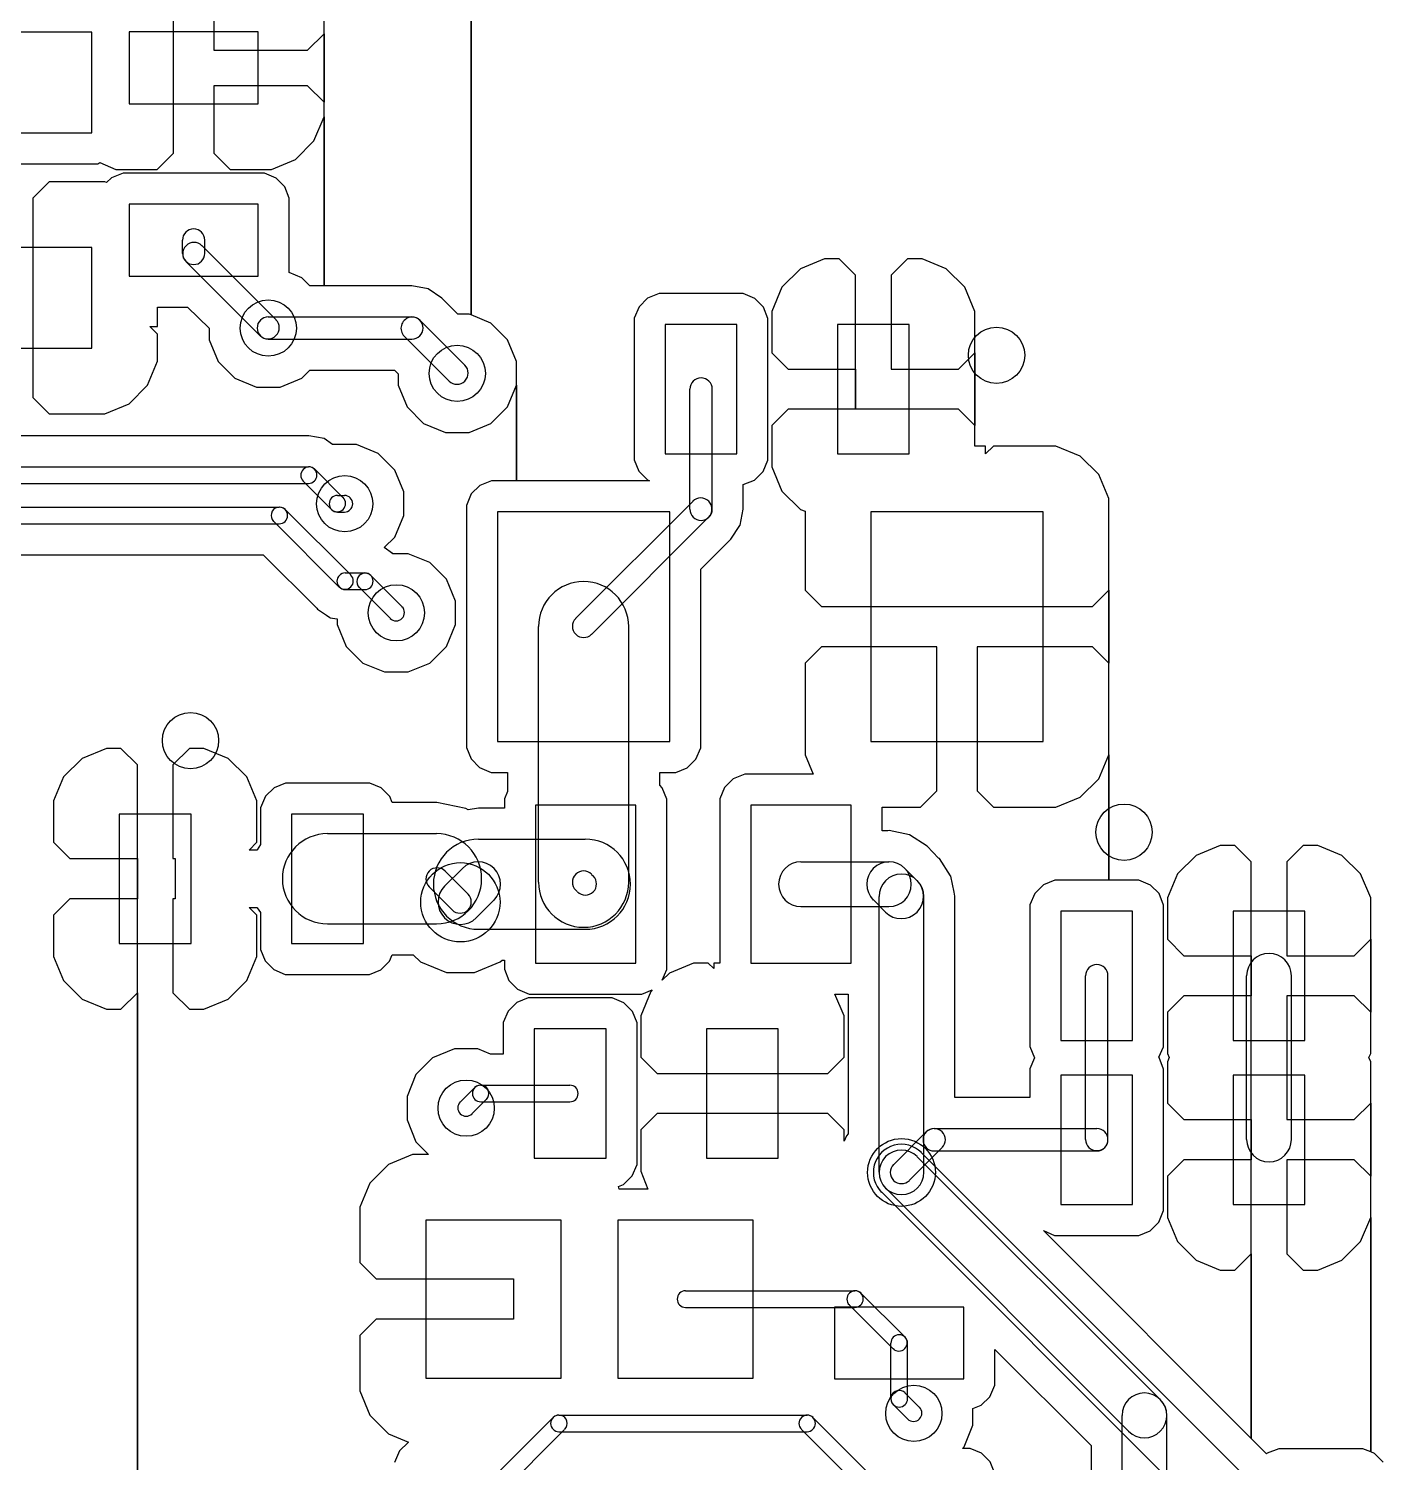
# Model space of a CAD drawing. Extents: x 32880 to 68030, y 27285 to 49782.
# Drawn here: x 56280 to 60990, y 35668 to 40662 of the extents above; entities that cross this region are included whole.
import ezdxf

# ---------------------------------------------------------------- set-up
doc = ezdxf.new("R2010")
doc.units = 0
doc.layers.add('BLACK', color=1, linetype='CONTINUOUS')

msp = doc.modelspace()

# ---------------------------------------------------------------- linework, layer by layer
at = {"layer": 'BLACK'}
for p, q in [((57820, 39665), (57820, 41448)), ((57820, 41448), (57820, 39665)), ((57820, 39665), (57820, 41448)), ((57820, 41448), (57820, 39665)), ((56784, 40625), (56784, 40822)), ((56784, 40625), (56784, 40822)), ((56924, 40822), (56924, 40587)), ((56924, 40822), (56924, 40587)), ((57308, 40644), (57308, 40695)), ((57308, 40644), (57308, 40695)), ((56499, 40649), (55949, 40649)), ((56499, 40299), (56499, 40649)), ((57079, 40650), (56629, 40650)), ((56629, 40650), (56629, 40400)), ((57079, 40400), (57079, 40650)), ((57251, 40587), (57308, 40644)), ((57251, 40587), (57308, 40644)), ((57308, 40406), (57308, 40644)), ((57308, 40644), (57308, 40406)), ((57308, 40406), (57308, 40644)), ((57308, 40644), (57308, 40406)), ((56784, 40587), (56784, 40625)), ((56784, 40587), (56784, 40625)), ((56784, 40463), (56784, 40587)), ((56784, 40463), (56784, 40587)), ((56924, 40587), (57251, 40587)), ((56924, 40587), (57251, 40587)), ((56784, 40425), (56784, 40463)), ((56784, 40425), (56784, 40463)), ((57251, 40463), (56924, 40463)), ((56924, 40463), (56924, 40228)), ((57251, 40463), (56924, 40463)), ((56924, 40463), (56924, 40228)), ((57308, 40406), (57251, 40463)), ((57308, 40406), (57251, 40463)), ((56629, 40400), (57079, 40400)), ((56784, 40228), (56784, 40425)), ((56784, 40228), (56784, 40425)), ((57308, 40355), (57308, 40406)), ((57308, 40355), (57308, 40406)), ((57273, 40271), (57308, 40355)), ((57273, 40271), (57308, 40355)), ((57308, 39766), (57308, 40355)), ((57308, 40355), (57308, 39766)), ((57308, 39766), (57308, 40355)), ((57308, 40355), (57308, 39766)), ((55949, 40299), (56499, 40299)), ((57209, 40206), (57273, 40271)), ((57209, 40206), (57273, 40271)), ((56520, 40191), (56527, 40195)), ((56520, 40191), (56527, 40195)), ((56527, 40195), (56583, 40171)), ((56527, 40195), (56583, 40171)), ((56727, 40171), (56784, 40228)), ((56727, 40171), (56784, 40228)), ((56924, 40228), (56981, 40171)), ((56924, 40228), (56981, 40171)), ((57125, 40171), (57209, 40206)), ((57125, 40171), (57209, 40206)), ((55970, 40191), (56520, 40191)), ((55970, 40191), (56520, 40191)), ((56608, 40158), (56568, 40142)), ((56608, 40158), (56568, 40142)), ((56583, 40171), (56674, 40171)), ((56583, 40171), (56674, 40171)), ((56784, 40158), (56608, 40158)), ((56784, 40158), (56608, 40158)), ((56674, 40171), (56727, 40171)), ((56674, 40171), (56727, 40171)), ((57058, 40158), (56784, 40158)), ((57058, 40158), (56784, 40158)), ((56981, 40171), (57034, 40171)), ((56981, 40171), (57034, 40171)), ((57034, 40171), (57125, 40171)), ((57034, 40171), (57125, 40171)), ((57101, 40158), (57058, 40158)), ((57101, 40158), (57058, 40158)), ((57141, 40141), (57101, 40158)), ((57141, 40141), (57101, 40158)), ((56351, 40128), (56294, 40071)), ((56351, 40128), (56294, 40071)), ((56454, 40128), (56351, 40128)), ((56454, 40128), (56351, 40128)), ((56545, 40128), (56454, 40128)), ((56545, 40128), (56454, 40128)), ((56551, 40126), (56545, 40128)), ((56551, 40126), (56545, 40128)), ((56568, 40142), (56551, 40126)), ((56568, 40142), (56551, 40126)), ((57171, 40111), (57141, 40141)), ((57171, 40111), (57141, 40141)), ((57187, 40071), (57171, 40111)), ((57187, 40071), (57171, 40111)), ((56294, 40071), (56294, 39824)), ((56294, 40071), (56294, 39824)), ((57079, 40050), (56629, 40050)), ((56629, 40050), (56629, 39800)), ((57079, 39800), (57079, 40050)), ((57187, 39821), (57187, 40071)), ((57187, 39821), (57187, 40071)), ((56499, 39899), (55949, 39899)), ((56499, 39549), (56499, 39899)), ((56815, 39879), (56815, 39925)), ((56882, 39906), (57141, 39647)), ((56893, 39879), (56893, 39925)), ((56827, 39851), (57086, 39592)), ((59051, 39860), (58967, 39825)), ((59051, 39860), (58967, 39825)), ((59102, 39860), (59051, 39860)), ((59102, 39860), (59051, 39860)), ((59159, 39803), (59102, 39860)), ((59159, 39803), (59102, 39860)), ((59340, 39860), (59283, 39803)), ((59340, 39860), (59283, 39803)), ((59391, 39860), (59340, 39860)), ((59391, 39860), (59340, 39860)), ((59475, 39825), (59391, 39860)), ((59475, 39825), (59391, 39860)), ((56294, 39824), (56294, 39794)), ((56294, 39824), (56294, 39794)), ((56629, 39800), (57079, 39800)), ((57187, 39812), (57187, 39821)), ((57187, 39812), (57187, 39821)), ((57231, 39794), (57187, 39812)), ((57231, 39794), (57187, 39812)), ((58967, 39825), (58902, 39761)), ((58967, 39825), (58902, 39761)), ((59159, 39476), (59159, 39803)), ((59159, 39476), (59159, 39803)), ((59283, 39803), (59283, 39476)), ((59283, 39803), (59283, 39476)), ((59540, 39761), (59475, 39825)), ((59540, 39761), (59475, 39825)), ((56294, 39794), (56294, 39654)), ((56294, 39794), (56294, 39654)), ((57259, 39766), (57231, 39794)), ((57259, 39766), (57231, 39794)), ((57308, 39766), (57259, 39766)), ((57308, 39766), (57259, 39766)), ((57614, 39766), (57308, 39766)), ((57614, 39766), (57308, 39766)), ((57671, 39755), (57614, 39766)), ((57671, 39755), (57614, 39766)), ((57718, 39723), (57671, 39755)), ((57718, 39723), (57671, 39755)), ((58902, 39761), (58867, 39677)), ((58902, 39761), (58867, 39677)), ((59575, 39677), (59540, 39761)), ((59575, 39677), (59540, 39761)), ((57774, 39667), (57718, 39723)), ((57774, 39667), (57718, 39723)), ((58435, 39723), (58405, 39693)), ((58435, 39723), (58405, 39693)), ((58475, 39739), (58435, 39723)), ((58475, 39739), (58435, 39723)), ((58725, 39739), (58475, 39739)), ((58725, 39739), (58475, 39739)), ((58768, 39739), (58725, 39739)), ((58768, 39739), (58725, 39739)), ((58808, 39722), (58768, 39739)), ((58808, 39722), (58768, 39739)), ((58838, 39692), (58808, 39722)), ((58838, 39692), (58808, 39722)), ((56294, 39654), (56294, 39624)), ((56294, 39654), (56294, 39624)), ((56728, 39624), (56728, 39692)), ((56728, 39692), (56833, 39692)), ((56728, 39624), (56728, 39692)), ((56728, 39692), (56833, 39692)), ((56833, 39692), (56908, 39618)), ((56833, 39692), (56908, 39618)), ((57114, 39658), (57614, 39658)), ((57799, 39489), (57642, 39646)), ((57813, 39667), (57774, 39667)), ((57813, 39667), (57774, 39667)), ((57820, 39665), (57813, 39667)), ((57820, 39665), (57813, 39667)), ((57889, 39636), (57820, 39665)), ((57889, 39636), (57820, 39665)), ((58405, 39693), (58388, 39653)), ((58405, 39693), (58388, 39653)), ((58388, 39653), (58388, 39610)), ((58388, 39653), (58388, 39610)), ((58854, 39652), (58838, 39692)), ((58854, 39652), (58838, 39692)), ((58854, 39202), (58854, 39652)), ((58854, 39202), (58854, 39652)), ((58867, 39677), (58867, 39586)), ((58867, 39677), (58867, 39586)), ((59575, 39586), (59575, 39677)), ((59575, 39586), (59575, 39677)), ((56294, 39624), (56294, 39377)), ((56294, 39624), (56294, 39377)), ((56728, 39597), (56701, 39624)), ((56701, 39624), (56728, 39624)), ((56728, 39597), (56701, 39624)), ((56701, 39624), (56728, 39624)), ((56728, 39504), (56728, 39597)), ((56728, 39504), (56728, 39597)), ((56908, 39618), (56908, 39578)), ((56908, 39618), (56908, 39578)), ((57947, 39578), (57889, 39636)), ((57947, 39578), (57889, 39636)), ((58388, 39610), (58388, 39160)), ((58388, 39610), (58388, 39160)), ((58496, 39631), (58496, 39181)), ((58746, 39631), (58496, 39631)), ((58746, 39181), (58746, 39631)), ((59096, 39631), (59096, 39181)), ((59346, 39631), (59096, 39631)), ((59346, 39181), (59346, 39631)), ((55949, 39549), (56499, 39549)), ((56908, 39578), (56939, 39502)), ((56908, 39578), (56939, 39502)), ((57114, 39580), (57614, 39580)), ((57744, 39434), (57587, 39591)), ((57978, 39502), (57947, 39578)), ((57978, 39502), (57947, 39578)), ((58867, 39586), (58867, 39533)), ((58867, 39586), (58867, 39533)), ((59575, 39533), (59575, 39586)), ((59575, 39533), (59575, 39586)), ((56693, 39420), (56728, 39504)), ((56693, 39420), (56728, 39504)), ((56939, 39502), (56997, 39444)), ((56939, 39502), (56997, 39444)), ((57978, 39420), (57978, 39502)), ((57978, 39420), (57978, 39502)), ((58867, 39533), (58924, 39476)), ((58867, 39533), (58924, 39476)), ((59518, 39476), (59575, 39533)), ((59518, 39476), (59575, 39533)), ((59575, 39279), (59575, 39533)), ((59575, 39533), (59575, 39279)), ((59575, 39279), (59575, 39533)), ((59575, 39533), (59575, 39279)), ((57231, 39444), (57259, 39472)), ((57231, 39444), (57259, 39472)), ((57259, 39472), (57553, 39472)), ((57259, 39472), (57553, 39472)), ((57553, 39472), (57566, 39459)), ((57553, 39472), (57566, 39459)), ((57566, 39459), (57566, 39420)), ((57566, 39459), (57566, 39420)), ((58924, 39476), (59159, 39476)), ((58924, 39476), (59159, 39476)), ((59159, 39336), (59159, 39476)), ((59159, 39476), (59159, 39336)), ((59159, 39336), (59159, 39476)), ((59159, 39476), (59159, 39336)), ((59283, 39476), (59518, 39476)), ((59283, 39476), (59518, 39476)), ((56629, 39355), (56693, 39420)), ((56629, 39355), (56693, 39420)), ((56997, 39444), (57073, 39413)), ((56997, 39444), (57073, 39413)), ((57073, 39413), (57155, 39413)), ((57073, 39413), (57155, 39413)), ((57155, 39413), (57231, 39444)), ((57155, 39413), (57231, 39444)), ((57566, 39420), (57597, 39344)), ((57566, 39420), (57597, 39344)), ((57947, 39344), (57978, 39420)), ((57947, 39344), (57978, 39420)), ((57978, 39087), (57978, 39420)), ((57978, 39420), (57978, 39087)), ((57978, 39087), (57978, 39420)), ((57978, 39420), (57978, 39087)), ((58582, 38988), (58582, 39406)), ((58660, 38988), (58660, 39406)), ((56294, 39377), (56351, 39320)), ((56294, 39377), (56351, 39320)), ((56545, 39320), (56629, 39355)), ((56545, 39320), (56629, 39355)), ((56351, 39320), (56454, 39320)), ((56351, 39320), (56454, 39320)), ((56454, 39320), (56545, 39320)), ((56454, 39320), (56545, 39320)), ((57597, 39344), (57655, 39286)), ((57597, 39344), (57655, 39286)), ((57889, 39286), (57947, 39344)), ((57889, 39286), (57947, 39344)), ((58924, 39336), (58867, 39279)), ((58924, 39336), (58867, 39279)), ((59121, 39336), (58924, 39336)), ((59121, 39336), (58924, 39336)), ((59159, 39336), (59121, 39336)), ((59159, 39336), (59121, 39336)), ((59283, 39336), (59159, 39336)), ((59283, 39336), (59159, 39336)), ((59321, 39336), (59283, 39336)), ((59321, 39336), (59283, 39336)), ((59518, 39336), (59321, 39336)), ((59518, 39336), (59321, 39336)), ((59575, 39279), (59518, 39336)), ((59575, 39279), (59518, 39336)), ((57655, 39286), (57731, 39255)), ((57655, 39286), (57731, 39255)), ((57731, 39255), (57813, 39255)), ((57731, 39255), (57813, 39255)), ((57813, 39255), (57889, 39286)), ((57813, 39255), (57889, 39286)), ((58867, 39279), (58867, 39226)), ((58867, 39279), (58867, 39226)), ((59575, 39226), (59575, 39279)), ((59575, 39226), (59575, 39279)), ((56728, 39244), (55730, 39244)), ((56728, 39244), (55730, 39244)), ((57255, 39244), (56728, 39244)), ((57255, 39244), (56728, 39244)), ((57308, 39234), (57255, 39244)), ((57308, 39234), (57255, 39244)), ((57338, 39213), (57308, 39234)), ((57338, 39213), (57308, 39234)), ((57339, 39213), (57338, 39213)), ((57339, 39213), (57338, 39213)), ((57421, 39213), (57339, 39213)), ((57421, 39213), (57339, 39213)), ((57497, 39182), (57421, 39213)), ((57497, 39182), (57421, 39213)), ((58854, 39159), (58854, 39202)), ((58854, 39159), (58854, 39202)), ((58867, 39226), (58867, 39135)), ((58867, 39226), (58867, 39135)), ((59575, 39208), (59575, 39226)), ((59575, 39208), (59575, 39226)), ((59612, 39208), (59575, 39208)), ((59612, 39208), (59575, 39208)), ((59639, 39208), (59612, 39181)), ((59612, 39181), (59612, 39208)), ((59639, 39208), (59612, 39181)), ((59612, 39181), (59612, 39208)), ((59857, 39208), (59639, 39208)), ((59857, 39208), (59639, 39208)), ((59941, 39173), (59857, 39208)), ((59941, 39173), (59857, 39208)), ((57555, 39124), (57497, 39182)), ((57555, 39124), (57497, 39182)), ((58388, 39160), (58404, 39120)), ((58388, 39160), (58404, 39120)), ((58496, 39181), (58746, 39181)), ((58837, 39119), (58854, 39159)), ((58837, 39119), (58854, 39159)), ((59096, 39181), (59346, 39181)), ((60006, 39109), (59941, 39173)), ((60006, 39109), (59941, 39173)), ((55730, 39136), (57254, 39136)), ((57276, 39127), (57375, 39028)), ((57586, 39048), (57555, 39124)), ((57586, 39048), (57555, 39124)), ((58404, 39120), (58434, 39090)), ((58404, 39120), (58434, 39090)), ((58807, 39089), (58837, 39119)), ((58807, 39089), (58837, 39119)), ((58867, 39135), (58902, 39051)), ((58867, 39135), (58902, 39051)), ((60041, 39025), (60006, 39109)), ((60041, 39025), (60006, 39109)), ((55730, 39078), (57254, 39078)), ((57235, 39086), (57334, 38987)), ((57586, 38966), (57586, 39048)), ((57586, 38966), (57586, 39048)), ((57851, 39071), (57821, 39041)), ((57851, 39071), (57821, 39041)), ((57891, 39087), (57851, 39071)), ((57891, 39087), (57851, 39071)), ((57978, 39087), (57891, 39087)), ((57978, 39087), (57891, 39087)), ((58441, 39087), (57978, 39087)), ((58441, 39087), (57978, 39087)), ((58434, 39090), (58441, 39087)), ((58434, 39090), (58441, 39087)), ((58768, 39074), (58807, 39089)), ((58768, 39074), (58807, 39089)), ((58768, 38988), (58768, 39074)), ((58768, 38988), (58768, 39074)), ((58902, 39051), (58967, 38987)), ((58902, 39051), (58967, 38987)), ((57355, 39036), (57379, 39036)), ((57821, 39041), (57804, 39001)), ((57821, 39041), (57804, 39001)), ((57804, 39001), (57804, 38958)), ((57804, 39001), (57804, 38958)), ((58593, 39016), (58184, 38607)), ((60041, 38934), (60041, 39025)), ((60041, 38934), (60041, 39025)), ((55800, 38995), (57152, 38995)), ((57401, 38759), (57174, 38986)), ((57355, 38978), (57379, 38978)), ((57555, 38890), (57586, 38966)), ((57555, 38890), (57586, 38966)), ((57804, 38958), (57804, 38158)), ((57804, 38958), (57804, 38158)), ((57912, 38979), (57912, 38179)), ((58512, 38979), (57912, 38979)), ((58648, 38961), (58239, 38552)), ((58512, 38179), (58512, 38979)), ((58757, 38932), (58768, 38988)), ((58757, 38932), (58768, 38988)), ((58967, 38987), (58983, 38981)), ((58967, 38987), (58983, 38981)), ((58983, 38981), (58983, 38934)), ((58983, 38981), (58983, 38934)), ((59212, 38979), (59212, 38179)), ((59812, 38979), (59212, 38979)), ((59812, 38179), (59812, 38979)), ((55800, 38937), (57152, 38937)), ((57360, 38718), (57133, 38945)), ((58725, 38884), (58756, 38931)), ((58725, 38884), (58756, 38931)), ((58756, 38931), (58757, 38932)), ((58756, 38931), (58757, 38932)), ((58983, 38934), (58983, 38706)), ((58983, 38934), (58983, 38706)), ((60041, 38706), (60041, 38934)), ((60041, 38706), (60041, 38934)), ((57518, 38854), (57555, 38890)), ((57518, 38854), (57555, 38890)), ((57547, 38834), (57518, 38854)), ((57547, 38834), (57518, 38854)), ((58620, 38779), (58725, 38884)), ((58620, 38779), (58725, 38884)), ((55857, 38829), (57096, 38829)), ((55857, 38829), (57096, 38829)), ((57096, 38829), (57283, 38643)), ((57096, 38829), (57283, 38643)), ((57547, 38833), (57547, 38834)), ((57547, 38833), (57547, 38834)), ((57601, 38833), (57547, 38833)), ((57601, 38833), (57547, 38833)), ((57677, 38802), (57601, 38833)), ((57677, 38802), (57601, 38833)), ((57735, 38744), (57677, 38802)), ((57735, 38744), (57677, 38802)), ((57382, 38766), (57450, 38766)), ((57580, 38648), (57471, 38757)), ((58620, 38200), (58620, 38779)), ((58620, 38200), (58620, 38779)), ((57382, 38708), (57450, 38708)), ((57539, 38607), (57430, 38716)), ((57766, 38668), (57735, 38744)), ((57766, 38668), (57735, 38744)), ((58983, 38706), (59040, 38649)), ((58983, 38706), (59040, 38649)), ((59984, 38649), (60041, 38706)), ((59984, 38649), (60041, 38706)), ((60041, 38452), (60041, 38706)), ((60041, 38706), (60041, 38452)), ((60041, 38452), (60041, 38706)), ((60041, 38706), (60041, 38452)), ((57766, 38586), (57766, 38668)), ((57766, 38586), (57766, 38668)), ((59040, 38649), (59412, 38649)), ((59040, 38649), (59412, 38649)), ((59412, 38649), (59442, 38649)), ((59412, 38649), (59442, 38649)), ((59442, 38649), (59575, 38649)), ((59442, 38649), (59575, 38649)), ((59575, 38649), (59582, 38649)), ((59575, 38649), (59582, 38649)), ((59582, 38649), (59612, 38649)), ((59582, 38649), (59612, 38649)), ((59612, 38649), (59984, 38649)), ((59612, 38649), (59984, 38649)), ((57283, 38643), (57285, 38640)), ((57283, 38643), (57285, 38640)), ((57285, 38640), (57317, 38619)), ((57285, 38640), (57317, 38619)), ((57317, 38619), (57328, 38611)), ((57317, 38619), (57328, 38611)), ((57328, 38611), (57330, 38610)), ((57328, 38611), (57330, 38610)), ((57330, 38610), (57354, 38606)), ((57330, 38610), (57354, 38606)), ((57354, 38606), (57354, 38586)), ((57354, 38606), (57354, 38586)), ((57354, 38586), (57385, 38510)), ((57354, 38586), (57385, 38510)), ((57735, 38510), (57766, 38586)), ((57735, 38510), (57766, 38586)), ((58055, 37689), (58055, 38579)), ((58369, 37689), (58369, 38579)), ((57385, 38510), (57443, 38452)), ((57385, 38510), (57443, 38452)), ((57677, 38452), (57735, 38510)), ((57677, 38452), (57735, 38510)), ((59040, 38509), (58983, 38452)), ((59040, 38509), (58983, 38452)), ((59442, 38509), (59040, 38509)), ((59442, 38509), (59040, 38509)), ((59442, 38007), (59442, 38509)), ((59442, 38007), (59442, 38509)), ((59984, 38509), (59582, 38509)), ((59582, 38509), (59582, 38007)), ((59984, 38509), (59582, 38509)), ((59582, 38509), (59582, 38007)), ((60041, 38452), (59984, 38509)), ((60041, 38452), (59984, 38509)), ((57443, 38452), (57519, 38421)), ((57443, 38452), (57519, 38421)), ((57601, 38421), (57677, 38452)), ((57601, 38421), (57677, 38452)), ((58983, 38452), (58983, 38224)), ((58983, 38452), (58983, 38224)), ((60041, 38224), (60041, 38452)), ((60041, 38224), (60041, 38452)), ((57519, 38421), (57601, 38421)), ((57519, 38421), (57601, 38421)), ((58620, 38157), (58620, 38200)), ((58620, 38157), (58620, 38200)), ((58983, 38224), (58983, 38133)), ((58983, 38224), (58983, 38133)), ((60041, 38133), (60041, 38224)), ((60041, 38133), (60041, 38224)), ((56550, 38155), (56466, 38120)), ((56550, 38155), (56466, 38120)), ((56601, 38155), (56550, 38155)), ((56601, 38155), (56550, 38155)), ((56658, 38098), (56601, 38155)), ((56658, 38098), (56601, 38155)), ((56839, 38155), (56782, 38098)), ((56839, 38155), (56782, 38098)), ((56890, 38155), (56839, 38155)), ((56890, 38155), (56839, 38155)), ((56974, 38120), (56890, 38155)), ((56974, 38120), (56890, 38155)), ((57804, 38158), (57820, 38118)), ((57804, 38158), (57820, 38118)), ((57912, 38179), (58512, 38179)), ((58603, 38117), (58620, 38157)), ((58603, 38117), (58620, 38157)), ((59212, 38179), (59812, 38179)), ((56466, 38120), (56401, 38056)), ((56466, 38120), (56401, 38056)), ((56658, 37771), (56658, 38098)), ((56658, 37771), (56658, 38098)), ((56782, 38098), (56782, 37771)), ((56782, 38098), (56782, 37771)), ((57039, 38056), (56974, 38120)), ((57039, 38056), (56974, 38120)), ((57820, 38118), (57850, 38088)), ((57820, 38118), (57850, 38088)), ((58573, 38087), (58603, 38117)), ((58573, 38087), (58603, 38117)), ((58983, 38133), (59011, 38065)), ((58983, 38133), (59011, 38065)), ((60006, 38049), (60041, 38133)), ((60006, 38049), (60041, 38133)), ((60041, 37696), (60041, 38133)), ((60041, 38133), (60041, 37696)), ((60041, 37696), (60041, 38133)), ((60041, 38133), (60041, 37696)), ((56401, 38056), (56366, 37972)), ((56401, 38056), (56366, 37972)), ((57074, 37972), (57039, 38056)), ((57074, 37972), (57039, 38056)), ((57850, 38088), (57890, 38071)), ((57850, 38088), (57890, 38071)), ((57890, 38071), (57933, 38071)), ((57890, 38071), (57933, 38071)), ((57933, 38071), (57947, 38071)), ((57933, 38071), (57947, 38071)), ((57947, 38071), (57947, 38005)), ((57947, 38071), (57947, 38005)), ((58477, 38027), (58477, 38071)), ((58477, 38071), (58533, 38071)), ((58477, 38027), (58477, 38071)), ((58477, 38071), (58533, 38071)), ((58533, 38071), (58573, 38087)), ((58533, 38071), (58573, 38087)), ((58733, 38049), (58703, 38019)), ((58733, 38049), (58703, 38019)), ((58773, 38065), (58733, 38049)), ((58773, 38065), (58733, 38049)), ((59011, 38065), (58773, 38065)), ((59011, 38065), (58773, 38065)), ((59941, 37985), (60006, 38049)), ((59941, 37985), (60006, 38049)), ((57134, 38018), (57104, 37988)), ((57134, 38018), (57104, 37988)), ((57174, 38034), (57134, 38018)), ((57174, 38034), (57134, 38018)), ((57424, 38034), (57174, 38034)), ((57424, 38034), (57174, 38034)), ((57467, 38034), (57424, 38034)), ((57467, 38034), (57424, 38034)), ((57507, 38017), (57467, 38034)), ((57507, 38017), (57467, 38034)), ((57537, 37987), (57507, 38017)), ((57537, 37987), (57507, 38017)), ((57947, 38005), (57936, 37979)), ((57947, 38005), (57936, 37979)), ((58486, 38018), (58477, 38027)), ((58486, 38018), (58477, 38027)), ((58502, 37978), (58486, 38018)), ((58502, 37978), (58486, 38018)), ((58703, 38019), (58686, 37979)), ((58703, 38019), (58686, 37979)), ((59385, 37950), (59442, 38007)), ((59385, 37950), (59442, 38007)), ((59582, 38007), (59639, 37950)), ((59582, 38007), (59639, 37950)), ((56366, 37972), (56366, 37881)), ((56366, 37972), (56366, 37881)), ((57074, 37881), (57074, 37972)), ((57074, 37881), (57074, 37972)), ((57104, 37988), (57087, 37948)), ((57104, 37988), (57087, 37948)), ((57087, 37948), (57087, 37905)), ((57087, 37948), (57087, 37905)), ((57545, 37966), (57537, 37987)), ((57545, 37966), (57537, 37987)), ((57701, 37966), (57545, 37966)), ((57701, 37966), (57545, 37966)), ((57802, 37946), (57701, 37966)), ((57802, 37946), (57701, 37966)), ((57846, 37947), (57810, 37941)), ((57846, 37947), (57810, 37941)), ((57936, 37947), (57846, 37947)), ((57936, 37947), (57846, 37947)), ((57936, 37979), (57936, 37947)), ((57936, 37979), (57936, 37947)), ((58044, 37957), (58044, 37407)), ((58394, 37957), (58044, 37957)), ((58394, 37407), (58394, 37957)), ((58502, 37428), (58502, 37978)), ((58502, 37428), (58502, 37978)), ((58686, 37979), (58686, 37936)), ((58686, 37979), (58686, 37936)), ((58794, 37957), (58794, 37407)), ((59144, 37957), (58794, 37957)), ((59144, 37407), (59144, 37957)), ((59252, 37868), (59252, 37950)), ((59252, 37950), (59385, 37950)), ((59252, 37868), (59252, 37950)), ((59252, 37950), (59385, 37950)), ((59639, 37950), (59857, 37950)), ((59639, 37950), (59857, 37950)), ((59857, 37950), (59941, 37985)), ((59857, 37950), (59941, 37985)), ((56845, 37926), (56595, 37926)), ((56595, 37926), (56595, 37476)), ((56845, 37476), (56845, 37926)), ((57087, 37905), (57087, 37820)), ((57087, 37905), (57087, 37820)), ((57445, 37926), (57195, 37926)), ((57195, 37926), (57195, 37476)), ((57445, 37476), (57445, 37926)), ((57810, 37941), (57802, 37946)), ((57810, 37941), (57802, 37946)), ((58686, 37936), (58686, 37407)), ((58686, 37936), (58686, 37407)), ((56366, 37881), (56366, 37828)), ((56366, 37881), (56366, 37828)), ((57074, 37828), (57074, 37881)), ((57074, 37828), (57074, 37881)), ((57320, 37858), (57700, 37858)), ((59271, 37868), (59252, 37868)), ((59271, 37868), (59252, 37868)), ((59276, 37869), (59271, 37868)), ((59276, 37869), (59271, 37868)), ((59347, 37854), (59276, 37869)), ((59347, 37854), (59276, 37869)), ((59408, 37814), (59347, 37854)), ((59408, 37814), (59347, 37854)), ((56366, 37828), (56423, 37771)), ((56366, 37828), (56423, 37771)), ((57047, 37801), (57074, 37828)), ((57047, 37801), (57074, 37828)), ((57074, 37801), (57047, 37801)), ((57074, 37801), (57047, 37801)), ((57075, 37802), (57074, 37801)), ((57075, 37802), (57074, 37801)), ((57087, 37820), (57075, 37802)), ((57087, 37820), (57075, 37802)), ((57846, 37839), (58218, 37839)), ((59448, 37773), (59408, 37814)), ((59448, 37773), (59408, 37814)), ((60429, 37817), (60345, 37782)), ((60429, 37817), (60345, 37782)), ((60480, 37817), (60429, 37817)), ((60480, 37817), (60429, 37817)), ((60537, 37760), (60480, 37817)), ((60537, 37760), (60480, 37817)), ((60718, 37817), (60661, 37760)), ((60718, 37817), (60661, 37760)), ((60769, 37817), (60718, 37817)), ((60769, 37817), (60718, 37817)), ((60853, 37782), (60769, 37817)), ((60853, 37782), (60769, 37817)), ((56423, 37771), (56658, 37771)), ((56423, 37771), (56658, 37771)), ((56658, 37631), (56658, 37771)), ((56658, 37771), (56658, 37631)), ((56658, 37631), (56658, 37771)), ((56658, 37771), (56658, 37631)), ((56782, 37771), (56790, 37771)), ((56782, 37771), (56790, 37771)), ((56790, 37771), (56790, 37631)), ((56790, 37771), (56790, 37631)), ((58969, 37760), (59275, 37760)), ((59451, 37771), (59448, 37773)), ((59451, 37771), (59448, 37773)), ((59490, 37711), (59451, 37771)), ((59490, 37711), (59451, 37771)), ((60345, 37782), (60280, 37718)), ((60345, 37782), (60280, 37718)), ((60537, 37433), (60537, 37760)), ((60537, 37433), (60537, 37760)), ((60661, 37760), (60661, 37433)), ((60661, 37760), (60661, 37433)), ((60918, 37718), (60853, 37782)), ((60918, 37718), (60853, 37782)), ((57790, 37737), (57728, 37675)), ((57729, 37728), (57810, 37647)), ((58240, 37716), (58245, 37711)), ((59331, 37737), (59373, 37695)), ((59491, 37710), (59490, 37711)), ((59491, 37710), (59490, 37711)), ((59502, 37654), (59491, 37710)), ((59502, 37654), (59491, 37710)), ((60280, 37718), (60245, 37634)), ((60280, 37718), (60245, 37634)), ((60953, 37634), (60918, 37718)), ((60953, 37634), (60918, 37718)), ((57674, 37673), (57755, 37592)), ((58185, 37661), (58190, 37656)), ((59505, 37640), (59502, 37654)), ((59505, 37640), (59502, 37654)), ((59783, 37650), (59766, 37610)), ((59783, 37650), (59766, 37610)), ((59813, 37680), (59783, 37650)), ((59813, 37680), (59783, 37650)), ((59853, 37696), (59813, 37680)), ((59853, 37696), (59813, 37680)), ((60041, 37696), (59853, 37696)), ((60041, 37696), (59853, 37696)), ((60103, 37696), (60041, 37696)), ((60103, 37696), (60041, 37696)), ((60146, 37696), (60103, 37696)), ((60146, 37696), (60103, 37696)), ((60186, 37679), (60146, 37696)), ((60186, 37679), (60146, 37696)), ((60216, 37649), (60186, 37679)), ((60216, 37649), (60186, 37679)), ((60232, 37609), (60216, 37649)), ((60232, 37609), (60216, 37649)), ((56423, 37631), (56366, 37574)), ((56423, 37631), (56366, 37574)), ((56658, 37631), (56423, 37631)), ((56658, 37631), (56423, 37631)), ((56658, 37304), (56658, 37631)), ((56658, 37304), (56658, 37631)), ((56790, 37631), (56782, 37631)), ((56782, 37631), (56782, 37304)), ((56790, 37631), (56782, 37631)), ((56782, 37631), (56782, 37304)), ((57074, 37574), (57047, 37601)), ((57047, 37601), (57074, 37601)), ((57074, 37574), (57047, 37601)), ((57047, 37601), (57074, 37601)), ((57074, 37601), (57075, 37600)), ((57074, 37601), (57075, 37600)), ((57075, 37600), (57087, 37583)), ((57075, 37600), (57087, 37583)), ((57900, 37627), (57838, 37565)), ((58969, 37604), (59275, 37604)), ((59221, 37627), (59263, 37585)), ((59241, 36679), (59241, 37639)), ((59397, 36679), (59397, 37639)), ((59505, 37639), (59504, 37640)), ((59504, 37640), (59505, 37640)), ((59505, 37639), (59504, 37640)), ((59504, 37640), (59505, 37640)), ((59505, 36939), (59505, 37639)), ((59505, 36939), (59505, 37639)), ((59766, 37610), (59766, 37567)), ((59766, 37610), (59766, 37567)), ((60232, 37159), (60232, 37609)), ((60232, 37159), (60232, 37609)), ((60245, 37634), (60245, 37543)), ((60245, 37634), (60245, 37543)), ((60953, 37543), (60953, 37634)), ((60953, 37543), (60953, 37634)), ((56366, 37574), (56366, 37521)), ((56366, 37574), (56366, 37521)), ((57074, 37521), (57074, 37574)), ((57074, 37521), (57074, 37574)), ((57087, 37583), (57087, 37455)), ((57087, 37583), (57087, 37455)), ((59766, 37567), (59766, 37117)), ((59766, 37567), (59766, 37117)), ((59874, 37588), (59874, 37138)), ((60124, 37588), (59874, 37588)), ((60124, 37138), (60124, 37588)), ((60474, 37588), (60474, 37138)), ((60724, 37588), (60474, 37588)), ((60724, 37138), (60724, 37588)), ((56366, 37521), (56366, 37430)), ((56366, 37521), (56366, 37430)), ((57074, 37430), (57074, 37521)), ((57074, 37430), (57074, 37521)), ((57320, 37544), (57700, 37544)), ((57846, 37525), (58218, 37525)), ((60245, 37543), (60245, 37490)), ((60245, 37543), (60245, 37490)), ((60953, 37490), (60953, 37543)), ((60953, 37490), (60953, 37543)), ((56595, 37476), (56845, 37476)), ((57087, 37455), (57103, 37415)), ((57087, 37455), (57103, 37415)), ((57195, 37476), (57445, 37476)), ((60245, 37490), (60302, 37433)), ((60245, 37490), (60302, 37433)), ((60896, 37433), (60953, 37490)), ((60896, 37433), (60953, 37490)), ((60953, 37236), (60953, 37490)), ((60953, 37490), (60953, 37236)), ((60953, 37236), (60953, 37490)), ((60953, 37490), (60953, 37236)), ((56366, 37430), (56401, 37346)), ((56366, 37430), (56401, 37346)), ((57039, 37346), (57074, 37430)), ((57039, 37346), (57074, 37430)), ((57103, 37415), (57133, 37385)), ((57103, 37415), (57133, 37385)), ((57506, 37384), (57536, 37414)), ((57506, 37384), (57536, 37414)), ((57536, 37414), (57545, 37436)), ((57536, 37414), (57545, 37436)), ((57545, 37436), (57619, 37436)), ((57545, 37436), (57619, 37436)), ((57619, 37436), (57644, 37411)), ((57619, 37436), (57644, 37411)), ((57644, 37411), (57735, 37374)), ((57644, 37411), (57735, 37374)), ((57832, 37374), (57922, 37411)), ((57832, 37374), (57922, 37411)), ((57922, 37411), (57928, 37417)), ((57922, 37411), (57928, 37417)), ((57928, 37417), (57936, 37417)), ((57928, 37417), (57936, 37417)), ((57936, 37417), (57936, 37386)), ((57936, 37417), (57936, 37386)), ((58044, 37407), (58394, 37407)), ((58502, 37385), (58502, 37428)), ((58502, 37385), (58502, 37428)), ((58595, 37407), (58511, 37372)), ((58595, 37407), (58511, 37372)), ((58646, 37407), (58595, 37407)), ((58646, 37407), (58595, 37407)), ((58665, 37388), (58646, 37407)), ((58665, 37388), (58646, 37407)), ((58686, 37407), (58665, 37407)), ((58665, 37407), (58665, 37388)), ((58686, 37407), (58665, 37407)), ((58665, 37407), (58665, 37388)), ((58794, 37407), (59144, 37407)), ((60302, 37433), (60537, 37433)), ((60302, 37433), (60537, 37433)), ((60537, 37293), (60537, 37433)), ((60537, 37433), (60537, 37293)), ((60537, 37293), (60537, 37433)), ((60537, 37433), (60537, 37293)), ((60661, 37433), (60896, 37433)), ((60661, 37433), (60896, 37433)), ((57133, 37385), (57173, 37368)), ((57133, 37385), (57173, 37368)), ((57173, 37368), (57216, 37368)), ((57173, 37368), (57216, 37368)), ((57216, 37368), (57466, 37368)), ((57216, 37368), (57466, 37368)), ((57466, 37368), (57506, 37384)), ((57466, 37368), (57506, 37384)), ((57735, 37374), (57832, 37374)), ((57735, 37374), (57832, 37374)), ((57936, 37386), (57952, 37346)), ((57936, 37386), (57952, 37346)), ((58486, 37348), (58502, 37385)), ((58486, 37348), (58502, 37385)), ((58511, 37372), (58486, 37348)), ((58511, 37372), (58486, 37348)), ((59960, 36793), (59960, 37363)), ((60038, 36793), (60038, 37363)), ((60521, 36793), (60521, 37363)), ((60677, 36793), (60677, 37363)), ((56401, 37346), (56466, 37282)), ((56401, 37346), (56466, 37282)), ((56601, 37247), (56658, 37304)), ((56601, 37247), (56658, 37304)), ((56658, 32553), (56658, 37304)), ((56658, 37304), (56658, 32553)), ((56658, 32553), (56658, 37304)), ((56658, 37304), (56658, 32553)), ((56782, 37304), (56839, 37247)), ((56782, 37304), (56839, 37247)), ((56974, 37282), (57039, 37346)), ((56974, 37282), (57039, 37346)), ((57952, 37346), (57982, 37316)), ((57952, 37346), (57982, 37316)), ((57982, 37316), (58022, 37299)), ((57982, 37316), (58022, 37299)), ((58022, 37299), (58065, 37299)), ((58022, 37299), (58065, 37299)), ((58065, 37299), (58415, 37299)), ((58065, 37299), (58415, 37299)), ((58446, 37308), (58411, 37224)), ((58446, 37308), (58411, 37224)), ((58415, 37299), (58451, 37314)), ((58415, 37299), (58451, 37314)), ((58451, 37314), (58446, 37308)), ((58451, 37314), (58446, 37308)), ((59119, 37224), (59087, 37299)), ((59087, 37299), (59133, 37299)), ((59119, 37224), (59087, 37299)), ((59087, 37299), (59133, 37299)), ((59133, 37299), (59133, 36812)), ((59133, 37299), (59133, 36812)), ((56466, 37282), (56550, 37247)), ((56466, 37282), (56550, 37247)), ((56890, 37247), (56974, 37282)), ((56890, 37247), (56974, 37282)), ((57979, 37270), (57949, 37240)), ((57979, 37270), (57949, 37240)), ((58019, 37286), (57979, 37270)), ((58019, 37286), (57979, 37270)), ((58269, 37286), (58019, 37286)), ((58269, 37286), (58019, 37286)), ((58312, 37286), (58269, 37286)), ((58312, 37286), (58269, 37286)), ((58352, 37269), (58312, 37286)), ((58352, 37269), (58312, 37286)), ((58382, 37239), (58352, 37269)), ((58382, 37239), (58352, 37269)), ((60302, 37293), (60245, 37236)), ((60302, 37293), (60245, 37236)), ((60537, 37293), (60302, 37293)), ((60537, 37293), (60302, 37293)), ((60537, 37189), (60537, 37293)), ((60537, 37189), (60537, 37293)), ((60896, 37293), (60661, 37293)), ((60661, 37293), (60661, 37189)), ((60896, 37293), (60661, 37293)), ((60661, 37293), (60661, 37189)), ((60953, 37236), (60896, 37293)), ((60953, 37236), (60896, 37293)), ((56550, 37247), (56601, 37247)), ((56550, 37247), (56601, 37247)), ((56839, 37247), (56890, 37247)), ((56839, 37247), (56890, 37247)), ((57949, 37240), (57932, 37200)), ((57949, 37240), (57932, 37200)), ((57932, 37200), (57932, 37157)), ((57932, 37200), (57932, 37157)), ((58398, 37199), (58382, 37239)), ((58398, 37199), (58382, 37239)), ((58398, 36749), (58398, 37199)), ((58398, 36749), (58398, 37199)), ((58411, 37224), (58411, 37133)), ((58411, 37224), (58411, 37133)), ((59119, 37133), (59119, 37224)), ((59119, 37133), (59119, 37224)), ((60245, 37236), (60245, 37183)), ((60245, 37236), (60245, 37183)), ((60953, 37183), (60953, 37236)), ((60953, 37183), (60953, 37236)), ((57932, 37157), (57932, 37090)), ((57932, 37157), (57932, 37090)), ((58290, 37178), (58040, 37178)), ((58040, 37178), (58040, 36728)), ((58290, 36728), (58290, 37178)), ((58890, 37178), (58640, 37178)), ((58640, 37178), (58640, 36728)), ((58890, 36728), (58890, 37178)), ((60232, 37116), (60232, 37159)), ((60232, 37116), (60232, 37159)), ((60245, 37183), (60245, 37092)), ((60245, 37183), (60245, 37092)), ((60537, 36966), (60537, 37189)), ((60537, 36966), (60537, 37189)), ((60661, 37189), (60661, 36966)), ((60661, 37189), (60661, 36966)), ((60953, 37092), (60953, 37183)), ((60953, 37092), (60953, 37183)), ((57762, 37108), (57686, 37077)), ((57762, 37108), (57686, 37077)), ((57844, 37108), (57762, 37108)), ((57844, 37108), (57762, 37108)), ((57888, 37090), (57844, 37108)), ((57888, 37090), (57844, 37108)), ((58411, 37133), (58411, 37080)), ((58411, 37133), (58411, 37080)), ((59119, 37080), (59119, 37133)), ((59119, 37080), (59119, 37133)), ((59766, 37117), (59782, 37077)), ((59766, 37117), (59782, 37077)), ((59874, 37138), (60124, 37138)), ((60215, 37079), (60232, 37116)), ((60215, 37079), (60232, 37116)), ((60474, 37138), (60724, 37138)), ((57686, 37077), (57628, 37019)), ((57686, 37077), (57628, 37019)), ((57932, 37090), (57888, 37090)), ((57932, 37090), (57888, 37090)), ((58411, 37080), (58468, 37023)), ((58411, 37080), (58468, 37023)), ((59062, 37023), (59119, 37080)), ((59062, 37023), (59119, 37080)), ((59782, 37077), (59766, 37039)), ((59782, 37077), (59766, 37039)), ((60216, 37078), (60215, 37079)), ((60216, 37078), (60215, 37079)), ((60232, 37038), (60216, 37078)), ((60232, 37038), (60216, 37078)), ((60245, 37092), (60251, 37078)), ((60245, 37092), (60251, 37078)), ((60251, 37078), (60245, 37063)), ((60251, 37078), (60245, 37063)), ((60245, 37063), (60245, 36972)), ((60245, 37063), (60245, 36972)), ((60946, 37078), (60953, 37092)), ((60946, 37078), (60953, 37092)), ((60953, 37063), (60946, 37078)), ((60953, 37063), (60946, 37078)), ((60953, 36972), (60953, 37063)), ((60953, 36972), (60953, 37063)), ((57628, 37019), (57597, 36943)), ((57628, 37019), (57597, 36943)), ((58468, 37023), (58665, 37023)), ((58468, 37023), (58665, 37023)), ((58665, 37023), (58703, 37023)), ((58665, 37023), (58703, 37023)), ((58703, 37023), (58827, 37023)), ((58703, 37023), (58827, 37023)), ((58827, 37023), (58865, 37023)), ((58827, 37023), (58865, 37023)), ((58865, 37023), (59062, 37023)), ((58865, 37023), (59062, 37023)), ((59766, 37039), (59766, 36996)), ((59766, 37039), (59766, 36996)), ((59874, 37017), (59874, 36567)), ((60124, 37017), (59874, 37017)), ((60124, 36567), (60124, 37017)), ((60232, 36588), (60232, 37038)), ((60232, 36588), (60232, 37038)), ((60474, 37017), (60474, 36567)), ((60724, 37017), (60474, 37017)), ((60724, 36567), (60724, 37017)), ((57782, 36923), (57833, 36974)), ((57854, 36982), (58164, 36982)), ((59766, 36996), (59766, 36939)), ((59766, 36996), (59766, 36939)), ((60245, 36972), (60245, 36919)), ((60245, 36972), (60245, 36919)), ((60537, 36862), (60537, 36966)), ((60537, 36862), (60537, 36966)), ((60661, 36966), (60661, 36862)), ((60661, 36966), (60661, 36862)), ((60953, 36919), (60953, 36972)), ((60953, 36919), (60953, 36972)), ((57597, 36943), (57597, 36861)), ((57597, 36943), (57597, 36861)), ((57823, 36882), (57874, 36933)), ((57854, 36924), (58164, 36924)), ((59575, 36939), (59505, 36939)), ((59575, 36939), (59505, 36939)), ((59766, 36939), (59575, 36939)), ((59766, 36939), (59575, 36939)), ((60245, 36919), (60302, 36862)), ((60245, 36919), (60302, 36862)), ((60896, 36862), (60953, 36919)), ((60896, 36862), (60953, 36919)), ((60953, 36665), (60953, 36919)), ((60953, 36919), (60953, 36665)), ((60953, 36665), (60953, 36919)), ((60953, 36919), (60953, 36665)), ((57597, 36861), (57628, 36785)), ((57597, 36861), (57628, 36785)), ((58468, 36883), (58411, 36826)), ((58468, 36883), (58411, 36826)), ((58665, 36883), (58468, 36883)), ((58665, 36883), (58468, 36883)), ((58703, 36883), (58665, 36883)), ((58703, 36883), (58665, 36883)), ((58827, 36883), (58703, 36883)), ((58827, 36883), (58703, 36883)), ((58865, 36883), (58827, 36883)), ((58865, 36883), (58827, 36883)), ((59062, 36883), (58865, 36883)), ((59062, 36883), (58865, 36883)), ((59119, 36826), (59062, 36883)), ((59119, 36826), (59062, 36883)), ((60302, 36862), (60537, 36862)), ((60302, 36862), (60537, 36862)), ((60537, 36722), (60537, 36862)), ((60537, 36862), (60537, 36722)), ((60537, 36722), (60537, 36862)), ((60537, 36862), (60537, 36722)), ((60661, 36862), (60896, 36862)), ((60661, 36862), (60896, 36862)), ((58411, 36826), (58411, 36773)), ((58411, 36826), (58411, 36773)), ((59119, 36787), (59119, 36826)), ((59119, 36787), (59119, 36826)), ((59127, 36806), (59119, 36787)), ((59127, 36806), (59119, 36787)), ((59133, 36812), (59127, 36806)), ((59133, 36812), (59127, 36806)), ((59405, 36819), (59292, 36706)), ((59433, 36831), (59999, 36831)), ((57628, 36785), (57672, 36741)), ((57628, 36785), (57672, 36741)), ((58398, 36706), (58398, 36749)), ((58398, 36706), (58398, 36749)), ((58411, 36773), (58411, 36682)), ((58411, 36773), (58411, 36682)), ((59460, 36764), (59347, 36651)), ((59433, 36753), (59999, 36753)), ((57532, 36706), (57468, 36641)), ((57532, 36706), (57468, 36641)), ((57616, 36741), (57532, 36706)), ((57616, 36741), (57532, 36706)), ((57672, 36741), (57616, 36741)), ((57672, 36741), (57616, 36741)), ((58040, 36728), (58290, 36728)), ((58381, 36666), (58398, 36706)), ((58381, 36666), (58398, 36706)), ((58640, 36728), (58890, 36728)), ((59374, 36733), (60220, 35887)), ((60682, 35453), (59388, 36747)), ((60302, 36722), (60245, 36665)), ((60302, 36722), (60245, 36665)), ((60537, 36722), (60302, 36722)), ((60537, 36722), (60302, 36722)), ((60537, 36395), (60537, 36722)), ((60537, 36395), (60537, 36722)), ((60896, 36722), (60661, 36722)), ((60661, 36722), (60661, 36395)), ((60896, 36722), (60661, 36722)), ((60661, 36722), (60661, 36395)), ((60953, 36665), (60896, 36722)), ((60953, 36665), (60896, 36722)), ((58351, 36636), (58381, 36666)), ((58351, 36636), (58381, 36666)), ((58411, 36682), (58436, 36620)), ((58411, 36682), (58436, 36620)), ((60245, 36665), (60245, 36612)), ((60245, 36665), (60245, 36612)), ((60953, 36612), (60953, 36665)), ((60953, 36612), (60953, 36665)), ((57468, 36641), (57433, 36557)), ((57468, 36641), (57433, 36557)), ((58333, 36629), (58351, 36636)), ((58333, 36629), (58351, 36636)), ((58336, 36620), (58333, 36629)), ((58336, 36620), (58333, 36629)), ((58436, 36620), (58336, 36620)), ((58436, 36620), (58336, 36620)), ((60544, 35315), (59250, 36609)), ((59264, 36623), (60110, 35777)), ((60245, 36612), (60245, 36521)), ((60245, 36612), (60245, 36521)), ((60953, 36521), (60953, 36612)), ((60953, 36521), (60953, 36612)), ((57433, 36557), (57433, 36364)), ((57433, 36557), (57433, 36364)), ((59874, 36567), (60124, 36567)), ((60232, 36545), (60232, 36588)), ((60232, 36545), (60232, 36588)), ((60474, 36567), (60724, 36567)), ((58134, 36512), (57662, 36512)), ((57662, 36512), (57662, 35962)), ((58134, 35962), (58134, 36512)), ((58803, 36512), (58331, 36512)), ((58331, 36512), (58331, 35962)), ((58803, 35962), (58803, 36512)), ((60185, 36475), (60215, 36505)), ((60185, 36475), (60215, 36505)), ((60215, 36505), (60232, 36545)), ((60215, 36505), (60232, 36545)), ((60245, 36521), (60280, 36437)), ((60245, 36521), (60280, 36437)), ((60918, 36437), (60953, 36521)), ((60918, 36437), (60953, 36521)), ((60953, 35705), (60953, 36521)), ((60953, 36521), (60953, 35705)), ((60953, 35705), (60953, 36521)), ((60953, 36521), (60953, 35705)), ((60537, 35752), (59813, 36476)), ((59813, 36476), (59852, 36459)), ((60537, 35752), (59813, 36476)), ((59813, 36476), (59852, 36459)), ((59852, 36459), (59895, 36459)), ((59852, 36459), (59895, 36459)), ((59895, 36459), (60145, 36459)), ((59895, 36459), (60145, 36459)), ((60145, 36459), (60185, 36475)), ((60145, 36459), (60185, 36475)), ((60280, 36437), (60345, 36373)), ((60280, 36437), (60345, 36373)), ((60853, 36373), (60918, 36437)), ((60853, 36373), (60918, 36437)), ((57433, 36364), (57490, 36307)), ((57433, 36364), (57490, 36307)), ((60345, 36373), (60429, 36338)), ((60345, 36373), (60429, 36338)), ((60480, 36338), (60537, 36395)), ((60480, 36338), (60537, 36395)), ((60537, 35752), (60537, 36395)), ((60537, 36395), (60537, 35752)), ((60537, 35752), (60537, 36395)), ((60537, 36395), (60537, 35752)), ((60661, 36395), (60718, 36338)), ((60661, 36395), (60718, 36338)), ((60769, 36338), (60853, 36373)), ((60769, 36338), (60853, 36373)), ((57490, 36307), (57798, 36307)), ((57490, 36307), (57798, 36307)), ((57798, 36307), (57828, 36307)), ((57798, 36307), (57828, 36307)), ((57828, 36307), (57968, 36307)), ((57828, 36307), (57968, 36307)), ((57968, 36307), (57968, 36167)), ((57968, 36307), (57968, 36167)), ((60429, 36338), (60480, 36338)), ((60429, 36338), (60480, 36338)), ((60718, 36338), (60769, 36338)), ((60718, 36338), (60769, 36338)), ((58567, 36266), (59157, 36266)), ((59178, 36258), (59331, 36105)), ((58567, 36208), (59157, 36208)), ((59536, 36209), (59086, 36209)), ((59086, 36209), (59086, 35959)), ((59137, 36217), (59290, 36064)), ((59536, 35959), (59536, 36209)), ((57490, 36167), (57433, 36110)), ((57490, 36167), (57433, 36110)), ((57798, 36167), (57490, 36167)), ((57798, 36167), (57490, 36167)), ((57828, 36167), (57798, 36167)), ((57828, 36167), (57798, 36167)), ((57968, 36167), (57828, 36167)), ((57968, 36167), (57828, 36167)), ((57433, 36110), (57433, 35917)), ((57433, 36110), (57433, 35917)), ((59282, 35890), (59282, 36084)), ((59340, 35890), (59340, 36084)), ((59644, 35980), (59644, 36062)), ((59644, 36062), (59979, 35727)), ((59644, 35980), (59644, 36062)), ((59644, 36062), (59979, 35727)), ((57662, 35962), (58134, 35962)), ((58331, 35962), (58803, 35962)), ((59086, 35959), (59536, 35959)), ((59644, 35937), (59644, 35980)), ((59644, 35937), (59644, 35980)), ((57433, 35917), (57468, 35833)), ((57433, 35917), (57468, 35833)), ((59382, 35860), (59331, 35911)), ((59627, 35897), (59644, 35937)), ((59627, 35897), (59644, 35937)), ((59341, 35819), (59290, 35870)), ((59568, 35856), (59597, 35867)), ((59568, 35856), (59597, 35867)), ((59568, 35798), (59568, 35856)), ((59568, 35798), (59568, 35856)), ((59597, 35867), (59627, 35897)), ((59597, 35867), (59627, 35897)), ((57468, 35833), (57532, 35768)), ((57468, 35833), (57532, 35768)), ((57878, 35597), (58105, 35824)), ((58126, 35833), (58990, 35833)), ((59012, 35824), (59331, 35505)), ((60087, 33868), (60087, 35832)), ((60243, 33868), (60243, 35832)), ((57532, 35768), (57602, 35739)), ((57532, 35768), (57602, 35739)), ((57919, 35556), (58146, 35783)), ((58126, 35775), (58990, 35775)), ((58971, 35783), (59290, 35464)), ((59537, 35722), (59568, 35798)), ((59537, 35722), (59568, 35798)), ((60590, 35698), (60537, 35752)), ((60590, 35698), (60537, 35752)), ((57571, 35708), (57554, 35668)), ((57571, 35708), (57554, 35668)), ((57601, 35738), (57571, 35708)), ((57601, 35738), (57571, 35708)), ((57602, 35739), (57601, 35738)), ((57602, 35739), (57601, 35738)), ((59532, 35717), (59537, 35722)), ((59532, 35717), (59537, 35722)), ((59558, 35717), (59532, 35717)), ((59558, 35717), (59532, 35717)), ((59598, 35700), (59558, 35717)), ((59598, 35700), (59558, 35717)), ((59628, 35670), (59598, 35700)), ((59628, 35670), (59598, 35700)), ((59979, 35727), (59979, 34001)), ((59979, 35727), (59979, 34001)), ((60593, 35700), (60590, 35698)), ((60593, 35700), (60590, 35698)), ((60633, 35716), (60593, 35700)), ((60633, 35716), (60593, 35700)), ((60883, 35716), (60633, 35716)), ((60883, 35716), (60633, 35716)), ((60926, 35716), (60883, 35716)), ((60926, 35716), (60883, 35716)), ((60953, 35705), (60926, 35716)), ((60953, 35705), (60926, 35716)), ((60966, 35699), (60953, 35705)), ((60966, 35699), (60953, 35705)), ((59644, 35630), (59628, 35670)), ((59644, 35630), (59628, 35670)), ((60996, 35669), (60966, 35699)), ((60996, 35669), (60966, 35699))]:
    msp.add_line(p, q, dxfattribs=at)
for centre, radius in [((57114, 39619), 98), ((59650, 39524), 98), ((57772, 39461), 98), ((57380, 39007), 98), ((57560, 38627), 98), ((56843, 38182), 98), ((60094, 37863), 98), ((57783, 37619), 138), ((57803, 36902), 98), ((59319, 36678), 118), ((59362, 35839), 98)]:
    msp.add_circle(centre, radius, dxfattribs=at)
for centre, radius, start, end in [((56854, 39925), 39, 360, 540), ((56855, 39878), 39, 45, 225), ((56854, 39879), 39, 180, 360), ((57114, 39619), 39, 90, 270), ((57113, 39620), 39, 225, 405), ((57615, 39618), 39, 405, 585), ((57614, 39619), 39, 270, 450), ((57771, 39462), 39, 225, 405), ((58621, 39406), 39, 360, 540), ((57256, 39106), 29, 45, 225), ((57254, 39107), 29, 270, 450), ((57355, 39007), 29, 90, 270), ((57354, 39008), 29, 225, 405), ((57379, 39007), 29, 270, 450), ((58620, 38988), 39, -45, 135), ((57153, 38966), 29, 405, 585), ((57152, 38966), 29, 270, 450), ((58621, 38988), 39, 180, 360), ((57382, 38737), 29, 90, 270), ((57381, 38738), 29, 225, 405), ((57451, 38736), 29, 405, 585), ((57450, 38737), 29, 270, 450), ((58212, 38579), 157, 360, 540), ((57559, 38628), 29, 225, 405), ((58212, 38580), 39, 135, 315), ((57320, 37701), 157, 90, 270), ((57700, 37701), 157, 270, 450), ((57846, 37682), 157, 90, 270), ((58218, 37682), 157, 270, 450), ((57845, 37682), 78, -45, 135), ((58969, 37682), 78, 90, 270), ((59276, 37682), 78, 45, 225), ((59275, 37682), 78, 270, 450), ((57702, 37700), 39, 45, 225), ((58212, 37689), 39, 45, 225), ((58218, 37683), 39, 225, 405), ((59319, 37639), 78, 360, 540), ((57783, 37620), 78, 135, 315), ((57782, 37620), 39, 225, 405), ((58212, 37689), 157, 180, 360), ((59318, 37640), 78, 225, 405), ((59999, 37363), 39, 360, 540), ((60599, 37363), 78, 360, 540), ((57854, 36953), 29, 90, 270), ((57853, 36953), 29, 315, 495), ((58164, 36953), 29, 270, 450), ((57803, 36903), 29, 135, 315), ((59433, 36792), 39, 90, 270), ((59433, 36792), 39, -45, 135), ((59999, 36792), 39, 270, 450), ((59319, 36678), 98, 405, 585), ((59319, 36678), 78, 45, 225), ((59999, 36793), 39, 180, 360), ((60599, 36793), 78, 180, 360), ((59319, 36678), 39, 135, 315), ((59319, 36679), 78, 180, 360), ((58567, 36237), 29, 90, 270), ((59158, 36237), 29, 45, 225), ((59157, 36237), 29, 270, 450), ((59311, 36084), 29, 360, 540), ((59310, 36085), 29, 225, 405), ((59311, 35890), 29, 405, 585), ((60165, 35832), 78, 360, 540), ((59311, 35890), 29, 180, 360), ((59361, 35840), 29, 225, 405), ((60165, 35832), 78, 225, 405), ((58126, 35804), 29, 90, 270), ((58126, 35804), 29, 315, 495), ((58991, 35804), 29, 45, 225), ((58990, 35804), 29, 270, 450)]:
    msp.add_arc(centre, radius, start, end, dxfattribs=at)

doc.saveas('drawing.dxf')
